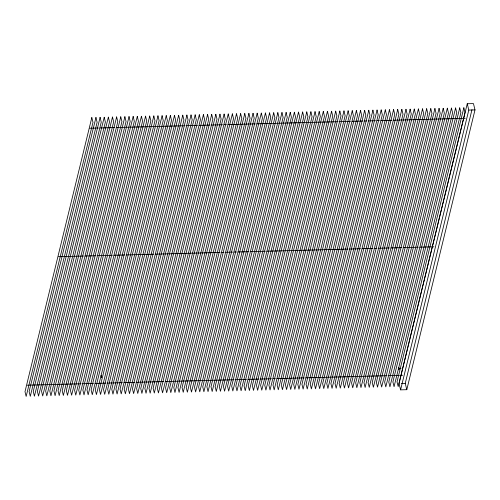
<?xml version="1.0" encoding="UTF-8"?>
<svg xmlns="http://www.w3.org/2000/svg" width="500" height="500" viewBox="0 0 500 500"><rect width="100%" height="100%" fill="white"/><g stroke="black" fill="none" stroke-linecap="round" stroke-linejoin="round"><path stroke-width="0.75" d="M467.256 103.744L399.044 383.537L400.588 389.862L406.788 389.7L475 109.906L473.456 103.581L467.256 103.744L468.8 110.069L400.588 389.862M406.788 389.7L405.244 383.369L471.981 109.644M398.738 367.944L399.031 367.694L399.025 369.706L398.738 369.188M468.8 110.069L475 109.906M89.85 128.244L98.431 128.019M99.994 127.975L114.825 127.581M116.381 127.544L185.062 125.725M186.625 125.688L197.55 125.4M199.112 125.356L210.037 125.069M211.6 125.025L222.525 124.738M224.088 124.7L226.425 124.637M227.987 124.594L255.306 123.875M256.863 123.831L338.031 121.688M339.594 121.644L350.519 121.356M352.081 121.319L363.006 121.025M364.569 120.988L366.906 120.925M368.469 120.881L375.494 120.7M377.056 120.656L379.394 120.594M380.956 120.556L391.881 120.262M393.444 120.225L465.244 118.325M58.525 256.719L83.5 256.056M85.062 256.019L95.988 255.731M97.55 255.688L112.375 255.294M113.938 255.256L124.862 254.969M126.425 254.925L153.744 254.206M155.3 254.163L220.081 252.45M221.637 252.413L223.981 252.35M225.544 252.306L232.569 252.119M234.125 252.081L236.469 252.019M238.031 251.975L248.956 251.688M250.519 251.65L265.344 251.256M266.906 251.213L348.075 249.069M349.631 249.031L360.562 248.738M362.119 248.7L373.044 248.412M374.606 248.369L376.95 248.306M378.512 248.269L389.438 247.975M390.994 247.938L401.925 247.65M403.481 247.606L418.312 247.213M419.875 247.175L433.919 246.8M398.944 368.663L401.012 368.606M27.206 385.194L81.056 383.775M82.613 383.731L93.544 383.444M95.1 383.4L106.031 383.113M107.587 383.069L122.419 382.681M123.981 382.638L134.906 382.35M136.469 382.306L163.781 381.587M165.344 381.544L234.025 379.731M235.581 379.688L246.506 379.4M248.069 379.363L258.994 379.069M260.556 379.031L271.481 378.744M273.044 378.7L275.387 378.638M276.944 378.6L304.262 377.875M305.825 377.837L386.987 375.688M388.55 375.65L399.475 375.363M401.037 375.319L402.6 375.281M401.369 383.475L405.244 383.369M101.106 375.806L101.394 377.569L101.4 375.556L101.106 375.806M91.819 117.594L25 391.675L26.156 396.419L92.981 122.338L91.819 117.594M95.956 117.487L29.131 391.569L30.288 396.312L97.112 122.231L95.956 117.487M100.087 117.375L33.269 391.456L34.425 396.2L101.244 122.119L100.087 117.375M104.225 117.269L37.4 391.35L38.556 396.094L105.381 122.013L104.225 117.269M108.356 117.156L41.537 391.238L42.694 395.981L109.513 121.9L108.356 117.156M112.487 117.05L45.669 391.131L46.825 395.875L113.65 121.794L112.487 117.05M116.625 116.938L49.8 391.019L50.956 395.763L117.781 121.681L116.625 116.938M120.756 116.831L53.938 390.913L55.094 395.656L121.912 121.575L120.756 116.831M124.894 116.719L58.069 390.8L59.225 395.544L126.05 121.463L124.894 116.719M129.025 116.613L62.206 390.694L63.362 395.438L130.181 121.356L129.025 116.613M133.156 116.5L66.338 390.581L67.494 395.331L134.319 121.244L133.156 116.5M137.294 116.394L70.469 390.475L71.625 395.219L138.45 121.137L137.294 116.394M141.425 116.281L74.606 390.363L75.763 395.112L142.581 121.025L141.425 116.281M145.562 116.175L78.737 390.256L79.894 395L146.719 120.919L145.562 116.175M149.694 116.062L82.875 390.15L84.031 394.894L150.85 120.812L149.694 116.062M153.825 115.956L87.006 390.037L88.162 394.781L154.981 120.7L153.825 115.956M157.963 115.85L91.137 389.931L92.294 394.675L159.119 120.594L157.963 115.85M162.094 115.738L95.275 389.819L96.431 394.562L163.25 120.481L162.094 115.738M166.231 115.631L99.406 389.712L100.562 394.456L167.387 120.375L166.231 115.631M170.362 115.519L103.544 389.6L104.7 394.344L171.519 120.262L170.362 115.519M174.494 115.412L107.675 389.494L108.831 394.237L175.65 120.156L174.494 115.412M178.631 115.3L111.806 389.381L112.963 394.125L179.788 120.044L178.631 115.3M182.763 115.194L115.944 389.275L117.1 394.019L183.919 119.938L182.763 115.194M186.9 115.081L120.075 389.162L121.231 393.906L188.056 119.825L186.9 115.081M191.031 114.975L124.213 389.056L125.369 393.8L192.188 119.719L191.031 114.975M195.162 114.862L128.344 388.944L129.5 393.688L196.319 119.606L195.162 114.862M199.3 114.756L132.475 388.837L133.631 393.581L200.456 119.5L199.3 114.756M203.431 114.644L136.613 388.725L137.769 393.469L204.587 119.388L203.431 114.644M207.569 114.537L140.744 388.619L141.9 393.363L208.725 119.281L207.569 114.537M211.7 114.425L144.881 388.506L146.037 393.256L212.856 119.169L211.7 114.425M215.831 114.319L149.012 388.4L150.169 393.144L216.988 119.062L215.831 114.319M219.969 114.206L153.144 388.294L154.3 393.038L221.125 118.956L219.969 114.206M224.1 114.1L157.281 388.181L158.438 392.925L225.256 118.844L224.1 114.1M228.238 113.987L161.412 388.075L162.569 392.819L229.394 118.737L228.238 113.987M232.369 113.881L165.55 387.962L166.706 392.706L233.525 118.625L232.369 113.881M236.5 113.775L169.681 387.856L170.837 392.6L237.656 118.519L236.5 113.775M240.637 113.663L173.812 387.744L174.969 392.488L241.794 118.406L240.637 113.663M244.769 113.556L177.95 387.638L179.106 392.381L245.925 118.3L244.769 113.556M248.906 113.444L182.081 387.525L183.238 392.269L250.062 118.188L248.906 113.444M253.038 113.338L186.219 387.419L187.375 392.163L254.194 118.081L253.038 113.338M257.169 113.225L190.35 387.306L191.506 392.05L258.325 117.969L257.169 113.225M261.306 113.119L194.481 387.2L195.637 391.944L262.462 117.863L261.306 113.119M265.438 113.006L198.619 387.088L199.775 391.831L266.594 117.75L265.438 113.006M269.575 112.9L202.75 386.981L203.906 391.725L270.731 117.644L269.575 112.9M273.706 112.788L206.887 386.869L208.044 391.613L274.862 117.531L273.706 112.788M277.838 112.681L211.019 386.763L212.175 391.506L278.994 117.425L277.838 112.681M281.975 112.569L215.15 386.65L216.306 391.4L283.131 117.312L281.975 112.569M286.106 112.463L219.288 386.544L220.444 391.287L287.262 117.206L286.106 112.463M290.244 112.35L223.419 386.438L224.575 391.181L291.4 117.1L290.244 112.35M294.375 112.244L227.556 386.325L228.713 391.069L295.531 116.988L294.375 112.244M298.506 112.131L231.688 386.219L232.844 390.962L299.662 116.881L298.506 112.131M302.644 112.025L235.819 386.106L236.975 390.85L303.8 116.769L302.644 112.025M306.775 111.919L239.956 386L241.112 390.744L307.931 116.662L306.775 111.919M310.912 111.806L244.088 385.887L245.244 390.631L312.069 116.55L310.912 111.806M315.044 111.7L248.225 385.781L249.381 390.525L316.2 116.444L315.044 111.7M319.175 111.587L252.356 385.669L253.512 390.412L320.331 116.331L319.175 111.587M323.312 111.481L256.488 385.562L257.644 390.306L324.469 116.225L323.312 111.481M327.444 111.369L260.625 385.45L261.781 390.194L328.6 116.112L327.444 111.369M331.581 111.263L264.756 385.344L265.912 390.087L332.738 116.006L331.581 111.263M335.712 111.15L268.894 385.231L270.05 389.975L336.869 115.894L335.712 111.15M339.844 111.044L273.025 385.125L274.181 389.869L341 115.787L339.844 111.044M343.981 110.931L277.156 385.012L278.312 389.756L345.138 115.675L343.981 110.931M348.113 110.825L281.294 384.906L282.45 389.65L349.269 115.569L348.113 110.825M352.25 110.712L285.425 384.794L286.581 389.544L353.406 115.456L352.25 110.712M356.381 110.606L289.562 384.688L290.719 389.431L357.537 115.35L356.381 110.606M360.513 110.494L293.694 384.575L294.85 389.325L361.669 115.237L360.513 110.494M364.65 110.388L297.825 384.469L298.981 389.212L365.806 115.131L364.65 110.388M368.781 110.275L301.962 384.363L303.119 389.106L369.938 115.025L368.781 110.275M372.919 110.169L306.094 384.25L307.25 388.994L374.075 114.913L372.919 110.169M377.05 110.062L310.231 384.144L311.388 388.888L378.206 114.806L377.05 110.062M381.181 109.95L314.363 384.031L315.519 388.775L382.337 114.694L381.181 109.95M385.319 109.844L318.494 383.925L319.65 388.669L386.475 114.588L385.319 109.844M389.45 109.731L322.631 383.812L323.787 388.556L390.606 114.475L389.45 109.731M393.587 109.625L326.763 383.706L327.919 388.45L394.744 114.369L393.587 109.625M397.719 109.513L330.9 383.594L332.056 388.338L398.875 114.256L397.719 109.513M401.85 109.406L335.031 383.488L336.188 388.231L403.006 114.15L401.85 109.406M405.988 109.294L339.162 383.375L340.319 388.119L407.144 114.038L405.988 109.294M410.119 109.188L343.3 383.269L344.456 388.013L411.275 113.931L410.119 109.188M414.256 109.075L347.431 383.156L348.587 387.9L415.412 113.819L414.256 109.075M418.387 108.969L351.569 383.05L352.725 387.794L419.544 113.713L418.387 108.969M422.519 108.856L355.7 382.938L356.856 387.688L423.675 113.6L422.519 108.856M426.656 108.75L359.831 382.831L360.988 387.575L427.812 113.494L426.656 108.75M430.788 108.637L363.969 382.719L365.125 387.469L431.944 113.381L430.788 108.637M434.925 108.531L368.1 382.612L369.256 387.356L436.081 113.275L434.925 108.531M439.056 108.419L372.238 382.506L373.394 387.25L440.213 113.169L439.056 108.419M443.188 108.312L376.369 382.394L377.525 387.137L444.344 113.056L443.188 108.312M447.325 108.206L380.5 382.287L381.656 387.031L448.481 112.95L447.325 108.206M451.456 108.094L384.637 382.175L385.794 386.919L452.612 112.837L451.456 108.094M455.594 107.987L388.769 382.069L389.925 386.812L456.75 112.731L455.594 107.987M459.725 107.875L392.9 381.956L394.062 386.7L460.881 112.619L459.725 107.875M463.856 107.769L397.038 381.85L398.194 386.594L465.012 112.513L463.856 107.769"/></g></svg>
